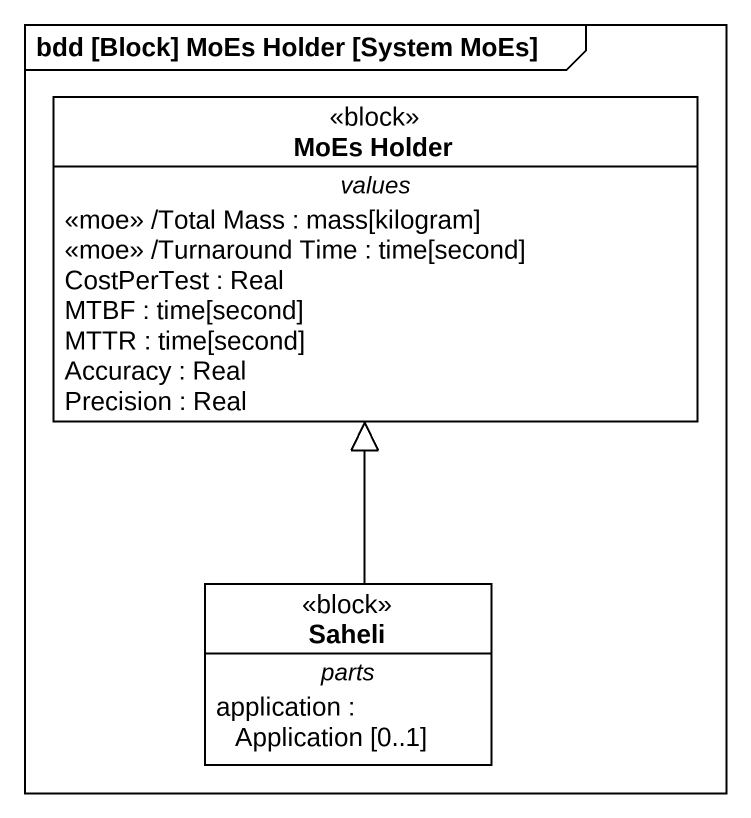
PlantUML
@startuml
mainframe bdd [Block] MoEs Holder [System MoEs]
hide circle
hide empty members
class "MoEs Holder" as MoEs_Holder <<block>> {
  -- values --
  <<moe>> /Total Mass : mass[kilogram]
  <<moe>> /Turnaround Time : time[second]
  CostPerTest : Real
  MTBF : time[second]
  MTTR : time[second]
  Accuracy : Real
  Precision : Real
}
class Saheli <<block>> {
  -- parts --
  application : Application [0..1]
}
Saheli -up-|> MoEs_Holder
@enduml
